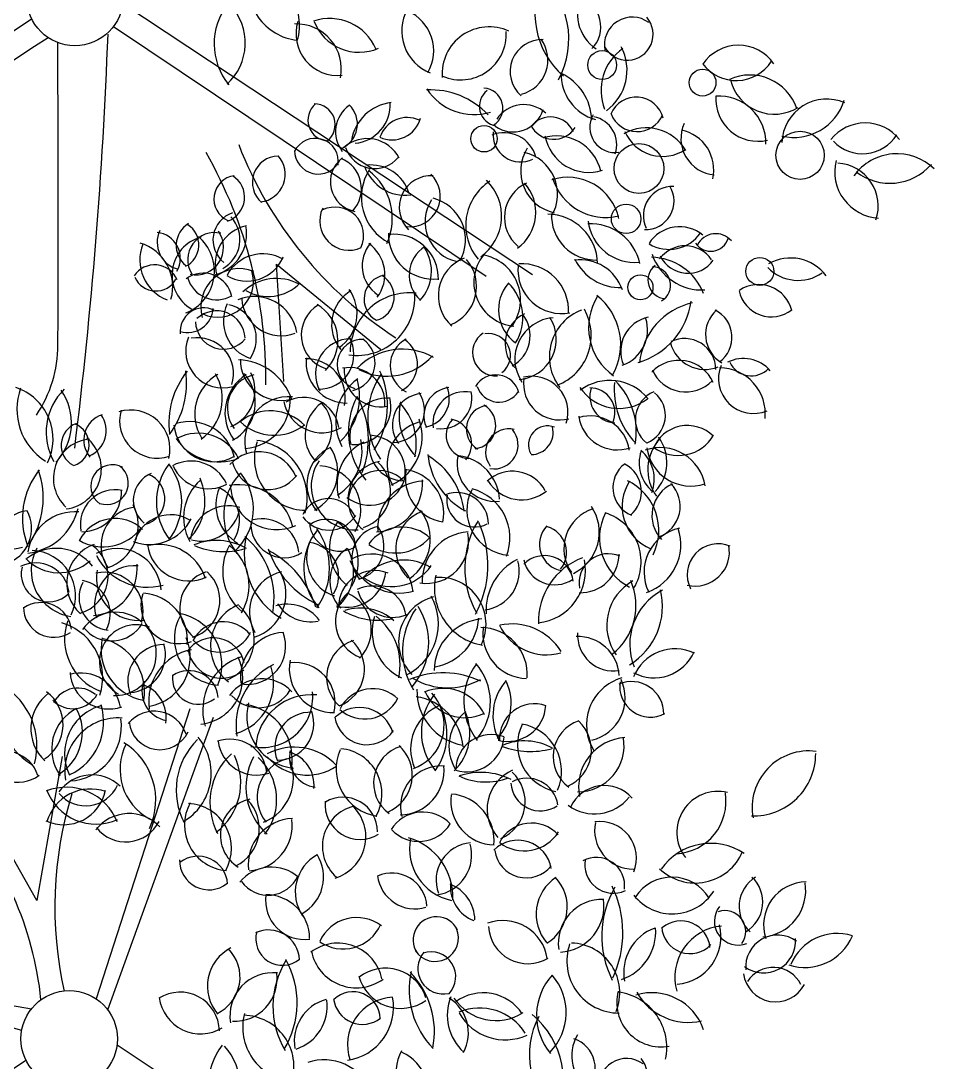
# Model space of a CAD drawing. Header units: inches. Extents: x 13 to 261, y -112 to -47.
# Drawn here: x 112.133 to 114.16, y -58.044 to -55.732 of the extents above; entities that cross this region are included whole.
import ezdxf

# ---------------------------------------------------------------- set-up
doc = ezdxf.new("R2010")
doc.units = ezdxf.units.IN
doc.header["$MEASUREMENT"] = 0

msp = doc.modelspace()

# ---------------------------------------------------------------- linework, layer by layer
for p, q in [((113.2691, -56.2963), (112.3592, -55.6944)), ((112.3386, -55.7447), (113.1658, -56.2989)), ((112.7169, -56.5328), (112.7003, -56.2721)), ((112.7003, -56.2721), (112.932, -56.462)), ((112.5078, -57.2597), (112.3003, -57.9037)), ((112.3259, -57.9279), (112.5607, -57.2782)), ((112.2245, -57.3657), (112.1683, -57.6849)), ((112.1683, -57.6849), (112.0331, -57.4463)), ((113.2566, -58.6085), (112.3466, -58.0067))]:
    msp.add_line(p, q)
for centre, radius in [((112.253, -55.6803), 0.1071), ((113.4234, -55.8302), 0.032), ((113.6462, -55.8692), 0.0298), ((113.1611, -55.9938), 0.0294), ((113.8627, -56.0306), 0.0535), ((113.5051, -56.0599), 0.0553), ((113.4765, -56.1717), 0.0327), ((113.7734, -56.2884), 0.031), ((113.5084, -56.3237), 0.0278), ((112.2404, -57.9925), 0.1071)]:
    msp.add_circle(centre, radius)
for centre, radius, start, end in [((112.7598, -55.6541), 0.1218, 165.8084, 263.7047), ((112.6374, -55.7419), 0.1143, 342.6836, 88.3907), ((113.4585, -55.7158), 0.1843, 152.3561, 228.9521), ((113.1608, -55.7719), 0.1886, 331.2159, 50.5889), ((113.4598, -55.7174), 0.0912, 149.4649, 237.0435), ((112.706, -55.7828), 0.144, 141.9575, 219.5008), ((112.5071, -55.781), 0.124, 312.3624, 42.9865), ((113.3516, -55.7455), 0.0688, 315.479, 71.8146), ((113.0791, -55.7542), 0.1007, 151.7253, 248.1106), ((112.9529, -55.7987), 0.0965, 330.1451, 66.2369), ((113.4901, -55.7855), 0.0618, 53.2187, 191.0606), ((113.4788, -55.762), 0.0576, 208.7195, 41.0805), ((111.0282, -54.0757), 2.0009, 264.2549, 304.3429), ((112.7446, -55.8387), 0.0998, 348.7058, 92.2133), ((112.8361, -55.761), 0.0924, 162.4743, 276.4571), ((112.8186, -55.8386), 0.1117, 22.8087, 108.8949), ((112.8842, -55.6943), 0.1075, 201.4164, 293.3583), ((113.1727, -55.85), 0.1047, 65.4039, 184.3961), ((113.7235, -58.1929), 2.8656, 122.2619, 145.4796), ((101.6364, -55.3644), 10.6975, 352.93227, 357.87062), ((113.1095, -55.7623), 0.1008, 246.5105, 3.7517), ((-29.5901, -56.1591), 141.8058, 359.881826, 0.152975), ((113.2901, -55.8445), 0.0711, 87.9021, 229.1162), ((113.2241, -55.8189), 0.0788, 285.0729, 36.0171), ((113.5335, -55.8864), 0.1127, 124.6816, 201.7568), ((113.3674, -55.8416), 0.1112, 305.92, 27.9527), ((113.726, -55.8823), 0.0961, 35.0059, 145.8364), ((113.721, -55.7718), 0.0928, 216.3872, 327.4319), ((113.4379, -55.8495), 0.106, 178.5074, 253.7444), ((113.282, -55.9557), 0.1183, 1.9911, 64.4245), ((113.7516, -55.9619), 0.1096, 18.8098, 114.3601), ((113.0426, -56.0594), 0.1741, 42.8275, 92.9056), ((113.1388, -55.816), 0.1242, 212.6525, 287.3082), ((113.1585, -55.9258), 0.0445, 302.5089, 87.0367), ((113.8057, -55.8387), 0.1006, 194.171, 301.4433), ((113.1947, -55.9217), 0.044, 127.4653, 260.4726), ((113.499, -55.9627), 0.0613, 13.4002, 157.2297), ((113.7694, -55.9057), 0.0938, 176.1417, 282.9373), ((113.6827, -56.0034), 0.1042, 358.8125, 93.839), ((113.8483, -55.8731), 0.1178, 257.0821, 342.7736), ((113.9219, -56.0052), 0.0995, 66.3845, 178.0983), ((112.8165, -55.9521), 0.0463, 129.8928, 267.9042), ((112.784, -55.9627), 0.0466, 307.7271, 89.6902), ((112.9031, -55.9784), 0.0715, 125.2061, 217.378), ((112.8211, -55.9613), 0.059, 292.6138, 46.5963), ((112.9661, -56.0134), 0.1004, 96.4083, 171.1687), ((112.8667, -55.9185), 0.0859, 275.5454, 3.5754), ((113.2259, -55.9099), 0.0689, 234.6312, 344.0059), ((113.2494, -55.99), 0.072, 47.5443, 146.6001), ((112.9906, -56.0106), 0.0639, 65.0215, 161.56), ((112.9573, -55.9313), 0.065, 245.1406, 344.9172), ((113.3087, -56.0002), 0.055, 23.2841, 142.2323), ((113.4517, -55.9688), 0.0558, 149.7626, 279.1654), ((113.393, -56.0069), 0.0628, 340.8442, 79.0114), ((113.501, -55.9159), 0.0621, 201.6948, 335.7426), ((113.2422, -55.9844), 0.0611, 174.7511, 296.6676), ((113.3156, -55.9379), 0.0571, 207.4266, 326.9367), ((113.5216, -56.0712), 0.1015, 30.4018, 119.641), ((113.5574, -55.9423), 0.0907, 203.0014, 303.9636), ((113.6793, -55.9933), 0.0811, 155.7067, 265.0038), ((113.5817, -56.0624), 0.0893, 346.9915, 78.3872), ((114.0074, -56.0559), 0.0972, 38.6377, 141.562), ((112.7866, -56.044), 0.0511, 350.8445, 154.641), ((112.9022, -56.0727), 0.0792, 26.7529, 131.3816), ((113.2054, -56.0538), 0.0734, 15.0637, 111.6193), ((113.3224, -56.0879), 0.1003, 13.1298, 107.5009), ((113.3937, -55.9695), 0.099, 190.5765, 287.7439), ((114.0013, -55.9373), 0.0897, 223.8193, 327.7803), ((111.6648, -56.5258), 1.0121, 359.1652, 29.6805), ((113.4531, -55.6825), 0.8972, 201.1943, 237.0821), ((112.7933, -56.0198), 0.0525, 179.7456, 334.0866), ((112.9184, -55.9921), 0.0679, 198.3697, 319.9157), ((113.3377, -56.0655), 0.0951, 147.9902, 257.1275), ((113.2289, -56.1171), 0.0954, 329.5563, 76.9996), ((112.7055, -56.0907), 0.0585, 91.3448, 229.9633), ((112.6579, -56.0727), 0.0619, 276.8754, 41.8476), ((112.8865, -56.0896), 0.0665, 126.6303, 259.713), ((112.8164, -56.1048), 0.0726, 317.1364, 67.883), ((114.0421, -56.0676), 0.1024, 165.7594, 266.9884), ((113.941, -56.1431), 0.0952, 341.1401, 86.4926), ((114.0778, -56.1455), 0.1183, 45.7488, 143.9166), ((113.0029, -56.1235), 0.1141, 147.377, 242.7647), ((112.9858, -56.0247), 0.0946, 198.5153, 277.6976), ((112.9101, -56.1401), 0.0881, 16.037, 97.2926), ((112.8236, -56.1706), 0.1339, 335.2611, 52.789), ((114.0619, -55.9704), 0.1223, 232.3712, 318.9606), ((112.6138, -56.1275), 0.0522, 98.0099, 245.5116), ((112.5734, -56.1237), 0.0561, 288.9299, 57.6907), ((113.0437, -56.1463), 0.0706, 86.2009, 225.0025), ((112.9964, -56.1216), 0.0676, 264.0757, 46.4015), ((113.2366, -56.1862), 0.1162, 122.5271, 220.3854), ((113.0892, -56.1656), 0.111, 305.5647, 45.7418), ((113.2898, -56.1684), 0.0835, 114.587, 230.8853), ((113.1791, -56.1575), 0.0971, 305.3117, 42.2087), ((113.347, -56.1954), 0.116, 12.2303, 107.8744), ((113.4315, -56.0449), 0.1237, 197.2149, 283.4912), ((113.5793, -56.1644), 0.0645, 87.2715, 205.7976), ((113.5194, -56.1321), 0.0635, 267.8209, 31.5359), ((113.1204, -56.1785), 0.0902, 147.188, 257.9485), ((113.0249, -56.2182), 0.0951, 330.5202, 75.9207), ((112.623, -56.2186), 0.0636, 108.855, 231.6394), ((112.8616, -56.1764), 0.0652, 154.0757, 294.632), ((112.8305, -56.2089), 0.0634, 334.9211, 116.0254), ((113.301, -56.2733), 0.1123, 1.2167, 89.2378), ((113.4094, -56.1646), 0.0985, 177.1684, 271.5311), ((112.5351, -56.2308), 0.0572, 121.8281, 231.2488), ((112.475, -56.2295), 0.0531, 296.5437, 57.2959), ((112.5406, -56.2051), 0.0936, 284.9996, 11.2465), ((112.5465, -56.2177), 0.0729, 298.3012, 43.5233), ((113.3972, -56.2949), 0.1125, 12.3322, 92.937), ((113.4953, -56.1645), 0.1038, 186.794, 275.8222), ((112.4292, -56.2594), 0.0578, 330.4266, 83.6523), ((112.4973, -56.2238), 0.0617, 155.1646, 255.5843), ((112.5632, -56.262), 0.0598, 76.6028, 211.8197), ((112.5213, -56.2346), 0.0616, 258.0972, 35.3131), ((112.6509, -56.272), 0.0863, 101.2342, 196.5626), ((112.9615, -56.3043), 0.0983, 358.3783, 97.4403), ((113.048, -56.2063), 0.099, 178.3903, 277.0417), ((113.595, -56.2693), 0.0801, 49.7894, 147.602), ((113.5715, -56.1541), 0.0854, 238.9673, 325.4585), ((113.6756, -56.2503), 0.0457, 40.5715, 153.6768), ((112.492, -56.2628), 0.0951, 158.5243, 248.8441), ((112.3694, -56.3223), 0.1008, 343.914, 73.7059), ((112.5558, -56.2965), 0.0872, 105.3849, 240.0186), ((112.4629, -56.2875), 0.0998, 291.3415, 50.0503), ((112.9678, -56.276), 0.0771, 139.6027, 236.2446), ((112.8567, -56.2955), 0.0842, 323.2298, 54.9138), ((113.6078, -56.3015), 0.07, 33.9383, 144.4116), ((113.6644, -56.2032), 0.0405, 213.8426, 342.7943), ((112.6351, -56.2234), 0.0867, 238.6412, 338.0655), ((112.6703, -56.3401), 0.0908, 60.113, 151.3064), ((113.0699, -56.2965), 0.0748, 122.3865, 227.9668), ((112.9484, -56.2879), 0.0961, 317.1654, 32.9487), ((113.2356, -56.313), 0.097, 141.4958, 265.2578), ((113.142, -56.351), 0.1003, 323.0588, 80.8604), ((113.6458, -56.2114), 0.1183, 199.2258, 272.8234), ((113.6139, -56.2238), 0.0687, 206.21, 324.7667), ((112.43, -56.3275), 0.0538, 22.3007, 147.4004), ((113.1495, -56.3427), 0.0899, 111.0163, 228.2127), ((113.0527, -56.3216), 0.0918, 291.2464, 40.4603), ((113.3332, -56.2853), 0.0968, 174.4, 280.9823), ((113.2445, -56.3757), 0.1043, 356.777, 93.2098), ((113.3739, -56.3624), 0.1, 19.2148, 97.1221), ((113.4632, -56.2127), 0.1115, 205.9185, 271.8359), ((113.5663, -56.3077), 0.0413, 127.8137, 265.4059), ((113.5304, -56.3843), 0.1273, 21.7094, 88.9943), ((113.5346, -56.3189), 0.0406, 299.936, 89.5007), ((113.8416, -56.3572), 0.0986, 36.7047, 119.5904), ((112.4327, -56.2808), 0.0511, 203.944, 330.6435), ((112.538, -56.3562), 0.064, 10.2449, 126.8673), ((112.5679, -56.2841), 0.0672, 195.5712, 299.8381), ((112.6178, -56.3674), 0.0853, 67.9273, 195.6783), ((112.5699, -56.3108), 0.0792, 245.2391, 17.627), ((112.9486, -56.35), 0.0538, 99.7108, 240.8548), ((112.9075, -56.3449), 0.0542, 285.9682, 60.5063), ((113.8585, -56.2143), 0.094, 223.9734, 304.5717), ((112.7005, -56.4124), 0.1083, 62.321, 133.5948), ((112.6822, -56.2463), 0.0979, 239.4914, 315.6368), ((113.2839, -56.3732), 0.0905, 139.404, 234.5071), ((113.139, -56.3905), 0.1082, 328.6091, 45.3181), ((113.7704, -56.3941), 0.0765, 14.2663, 123.6602), ((112.6516, -56.4395), 0.0953, 9.3387, 112.7894), ((112.9097, -56.4061), 0.0869, 120.3299, 220.111), ((112.7889, -56.3825), 0.0904, 303.3837, 36.6267), ((112.8784, -56.3461), 0.129, 262.2465, 4.0776), ((112.9964, -56.4681), 0.1323, 83.9827, 179.5568), ((113.5239, -56.4131), 0.1308, 147.6903, 234.9945), ((113.3265, -56.4505), 0.138, 330.232, 51.9496), ((113.799, -56.316), 0.0733, 192.0596, 308.1403), ((112.5392, -56.4219), 0.0525, 64.3361, 185.9079), ((112.5032, -56.3674), 0.0567, 253.3638, 356.4358), ((112.6703, -56.3985), 0.0877, 154.4654, 251.5682), ((112.5789, -56.4378), 0.0768, 325.867, 78.1314), ((112.7107, -56.3435), 0.0876, 183.9644, 290.8687), ((112.8336, -56.4297), 0.0782, 120.9294, 251.8706), ((112.7447, -56.442), 0.0922, 314.2411, 59.9203), ((113.4566, -56.331), 0.1663, 286.2308, 351.868), ((113.6565, -56.5052), 0.1506, 102.3995, 174.8702), ((112.5675, -56.4396), 0.0636, 3.5274, 133.1826), ((113.2818, -56.4496), 0.0738, 114.7438, 229.2188), ((113.1871, -56.4312), 0.0763, 298.612, 38.2182), ((113.3216, -56.4831), 0.092, 94.2725, 213.5917), ((113.232, -56.4391), 0.0896, 274.7056, 32.6165), ((113.4177, -56.4782), 0.1115, 110.9904, 217.3376), ((113.2809, -56.4307), 0.1184, 291.4975, 29.5372), ((113.541, -56.4652), 0.0765, 101.7943, 203.8945), ((113.4414, -56.4181), 0.0828, 288.6412, 18.4958), ((113.7254, -56.4284), 0.0726, 131.4104, 239.8145), ((113.6438, -56.4349), 0.0677, 306.2506, 63.2879), ((112.5828, -56.399), 0.0621, 181.189, 321.3336), ((112.5809, -56.465), 0.082, 158.0733, 286.3724), ((112.525, -56.5156), 0.08, 342.4573, 100.2657), ((112.8654, -56.5163), 0.0783, 90.0237, 208.1696), ((112.7954, -56.4729), 0.0769, 267.9512, 30.6687), ((112.8911, -56.4952), 0.0559, 86.4378, 252.647), ((112.8558, -56.4906), 0.0635, 282.5158, 54.9114), ((113.0189, -56.4975), 0.0661, 117.2372, 242.4026), ((112.9465, -56.4943), 0.0668, 298.2256, 55.38), ((113.1874, -56.4687), 0.0517, 122.959, 273.7854), ((113.1712, -56.4749), 0.0485, 307.8953, 100.0796), ((113.6061, -56.5071), 0.0697, 1.0371, 115.4519), ((111.9359, -56.451), 0.2795, 325.9716, 359.8818), ((112.9798, -56.6005), 0.1394, 60.3388, 136.2981), ((113.6512, -56.4272), 0.0788, 194.3535, 291.8839), ((112.6125, -56.613), 0.1281, 18.2633, 88.3325), ((112.7102, -56.485), 0.0898, 178.8752, 284.0254), ((112.7673, -56.5684), 0.0859, 348.2465, 92.1698), ((112.8563, -56.4907), 0.09, 173.142, 270.5826), ((112.9456, -56.3862), 0.135, 242.5591, 318.4651), ((113.5942, -56.5685), 0.0826, 24.0437, 136.9543), ((113.7368, -56.561), 0.0792, 40.9523, 116.4145), ((112.6429, -56.6247), 0.1813, 140.8447, 187.7695), ((112.3094, -56.5362), 0.1914, 323.1907, 8.1398), ((112.8619, -56.5813), 0.0794, 355.4712, 100.9213), ((112.9312, -56.5086), 0.0804, 176.3885, 281.1008), ((112.7662, -56.5858), 0.1807, 326.7996, 24.8739), ((113.6091, -56.4752), 0.0809, 203.3028, 316.2264), ((113.7592, -56.5262), 0.0776, 157.8749, 292.9705), ((113.6831, -56.6045), 0.1023, 354.0218, 89.4576), ((113.7543, -56.4674), 0.053, 205.3874, 316.332), ((112.62, -56.6048), 0.1009, 119.7481, 211.9188), ((112.4716, -56.5712), 0.1086, 304.5159, 30.8207), ((112.6865, -56.6026), 0.1004, 122.1407, 216.8539), ((112.6665, -56.5916), 0.0751, 102.4497, 217.2301), ((112.5674, -56.5531), 0.0855, 291.5777, 27.472), ((112.559, -56.5794), 0.0946, 297.624, 42.9504), ((112.9475, -56.6218), 0.1157, 125.1731, 208.4386), ((112.7481, -56.5665), 0.1369, 313.2135, 16.557), ((113.0714, -56.6121), 0.1684, 145.1643, 213.744), ((113.1875, -56.571), 0.0529, 14.4085, 149.1645), ((113.2676, -56.6011), 0.0799, 342.4733, 103.6812), ((113.3291, -56.538), 0.0802, 171.1835, 284.8509), ((113.4404, -56.6391), 0.1087, 38.5724, 127.0596), ((113.3382, -56.6442), 0.1609, 350.0915, 44.5425), ((112.0844, -56.6606), 0.1202, 333.7389, 71.9911), ((112.2602, -56.5945), 0.136, 159.8317, 237.75), ((112.3225, -56.6453), 0.1333, 134.5011, 209.4175), ((112.1195, -56.6249), 0.1261, 316.2407, 35.2053), ((113.0911, -56.609), 0.0634, 97.278, 202.2203), ((113.0192, -56.5702), 0.0649, 281.0493, 23.5055), ((113.1188, -56.6267), 0.0713, 78.6134, 187.5201), ((113.0663, -56.5699), 0.0679, 261.2509, 12.0523), ((113.1944, -56.5277), 0.051, 198.7, 327.9265), ((113.4609, -56.4883), 0.1043, 213.602, 307.0882), ((113.3963, -56.6024), 0.0555, 336.559, 90.5529), ((113.4552, -56.5657), 0.0591, 161.8031, 266.1895), ((113.6198, -56.5519), 0.1697, 174.2261, 224.1428), ((113.564, -56.6173), 0.0669, 113.0469, 231.5032), ((112.7292, -56.6655), 0.0991, 86.1404, 195.6527), ((112.6226, -56.5739), 0.1081, 274.5739, 4.0148), ((112.8012, -56.5605), 0.0862, 191.1066, 300.0756), ((112.7606, -56.6474), 0.0793, 9.1421, 119.8127), ((112.739, -56.6386), 0.0846, 300.9651, 44.4613), ((113.0278, -56.6447), 0.1678, 152.2161, 219.7631), ((112.947, -56.6535), 0.084, 85.9939, 193.0552), ((112.8705, -56.589), 0.084, 268.0686, 14.2958), ((112.7091, -56.6625), 0.1954, 338.3493, 29.44), ((113.0274, -56.6293), 0.0697, 94.7092, 216.0033), ((112.9573, -56.5969), 0.0716, 272.9345, 33.5937), ((113.1018, -56.608), 0.1293, 166.4767, 224.6695), ((113.4986, -56.6084), 0.0651, 292.0601, 50.8119), ((112.3769, -56.6833), 0.0872, 346.3986, 107.7469), ((112.4357, -56.6199), 0.0834, 163.7297, 289.0133), ((112.6871, -56.7035), 0.1055, 43.9809, 129.6471), ((112.8501, -56.6511), 0.0861, 125.2431, 222.1423), ((112.8799, -56.6713), 0.1309, 347.3511, 43.9802), ((113.175, -56.6383), 0.053, 99.834, 237.3352), ((113.1351, -56.6304), 0.0521, 277.0098, 60.1594), ((112.3314, -56.6627), 0.0588, 107.6026, 220.0999), ((112.2622, -56.6419), 0.0602, 292.3819, 35.4776), ((112.5066, -56.7256), 0.1037, 13.2827, 106.1842), ((112.6954, -56.5439), 0.1084, 226.3194, 308.4348), ((113.043, -56.7166), 0.0969, 104.416, 209.3602), ((112.9068, -56.6562), 0.117, 294.9141, 19.8317), ((113.1288, -56.6524), 0.0517, 136.9921, 268.8668), ((113.0784, -56.6712), 0.0554, 320.16, 79.4542), ((113.3966, -56.6969), 0.0876, 7.7632, 107.0391), ((113.4573, -56.5979), 0.0868, 187.9473, 289.2122), ((112.2733, -56.6742), 0.0509, 109.5309, 241.4282), ((112.2359, -56.673), 0.0487, 287.5735, 69.176), ((112.5621, -56.621), 0.0899, 185.7038, 298.9736), ((112.5264, -56.7479), 0.1002, 26.0204, 117.1694), ((113.2159, -56.6894), 0.0513, 76.0415, 217.2907), ((113.1833, -56.6736), 0.0534, 260.3924, 39.8164), ((113.3021, -56.6738), 0.0423, 68.0925, 208.049), ((113.2656, -56.6462), 0.049, 270.2471, 14.7699), ((113.6126, -56.7123), 0.0817, 45.0648, 158.8959), ((112.2927, -56.748), 0.0874, 94.6743, 226.9977), ((112.2221, -56.7269), 0.0897, 277.4107, 50.369), ((112.5739, -56.5961), 0.1152, 213.2283, 291.644), ((112.7659, -56.7041), 0.1146, 161.0223, 269.6067), ((112.64, -56.7911), 0.1286, 344.4921, 82.3791), ((112.9392, -56.7616), 0.1044, 115.5672, 196.8828), ((112.7733, -56.6863), 0.117, 302.3725, 12.0225), ((112.9826, -56.677), 0.0761, 160.2411, 270.795), ((112.9053, -56.7334), 0.0811, 345.3814, 84.6822), ((113.6253, -56.7282), 0.1006, 136.787, 216.1605), ((113.5922, -56.6063), 0.0908, 233.5515, 329.8231), ((113.4742, -56.7125), 0.0929, 315.9846, 36.8916), ((112.6617, -56.777), 0.0882, 21.9722, 137.3844), ((112.8583, -56.7612), 0.0904, 114.7704, 220.6336), ((112.7401, -56.7329), 0.0963, 297.487, 34.5213), ((113.1942, -56.6804), 0.1583, 185.2993, 241.9986), ((113.5869, -56.7136), 0.0814, 161.3162, 231.0164), ((113.4554, -56.7498), 0.0837, 339.1591, 49.7337), ((113.5525, -56.7803), 0.1006, 8.888, 109.3789), ((113.6202, -56.6661), 0.0989, 188.1255, 288.2456), ((112.3363, -56.7655), 0.048, 61.0123, 235.0803), ((112.5709, -56.7988), 0.137, 143.1668, 218.1473), ((112.3513, -56.8006), 0.1387, 323.2478, 37.6008), ((112.5106, -56.7965), 0.087, 25.3271, 118.1472), ((112.6811, -56.6921), 0.081, 193.3576, 322.6497), ((112.8751, -56.7647), 0.0974, 145.27, 274.0231), ((112.9442, -56.7939), 0.0849, 100.4863, 232.7247), ((112.8679, -56.7751), 0.0856, 287.2458, 47.5237), ((112.9554, -56.8384), 0.1623, 6.3138, 59.7989), ((113.1866, -56.7139), 0.0853, 169.5046, 275.7362), ((113.0927, -56.8004), 0.1031, 3.3647, 83.2177), ((113.5131, -56.7685), 0.0659, 126.2044, 248.0637), ((113.4418, -56.7773), 0.0688, 310.0646, 62.5979), ((112.3071, -56.8358), 0.1706, 141.3543, 201.7201), ((111.9981, -56.7914), 0.1845, 326.3653, 19.6049), ((112.324, -56.7586), 0.0476, 250.1655, 52.9637), ((112.4473, -56.7968), 0.0647, 112.6691, 231.5493), ((112.394, -56.7934), 0.0586, 284.3046, 68.1595), ((112.5493, -56.6853), 0.0858, 204.6477, 298.5019), ((112.7208, -56.8298), 0.1373, 137.4864, 218.0551), ((112.5222, -56.8161), 0.127, 311.7198, 39.2637), ((112.7896, -56.8178), 0.0981, 330.4309, 85.8902), ((112.9297, -56.8012), 0.0705, 41.8734, 173.9337), ((112.9737, -56.8257), 0.098, 348.6053, 83.6617), ((113.0855, -56.7469), 0.099, 168.8369, 260.3234), ((113.2245, -56.8144), 0.0823, 28.0253, 133.2577), ((112.6041, -56.8347), 0.1099, 131.3533, 209.0639), ((112.4212, -56.7976), 0.1205, 315.03, 24.552), ((112.6171, -56.8852), 0.1231, 14.0694, 100.2188), ((112.7002, -56.7597), 0.102, 182.2086, 294.8629), ((112.9071, -56.7266), 0.0811, 231.6203, 340.8989), ((112.9161, -56.7585), 0.1086, 273.1622, 3.8465), ((113.0292, -56.8585), 0.1043, 91.7567, 183.7904), ((113.2447, -56.7084), 0.0872, 211.6065, 309.0147), ((113.5696, -56.8096), 0.1019, 146.8994, 247.9052), ((113.4271, -56.8633), 0.122, 333.6557, 64.5826), ((113.6106, -56.8305), 0.0767, 114.0369, 223.5095), ((113.5239, -56.8099), 0.0726, 290.6058, 44.0889), ((112.3422, -56.8505), 0.0772, 78.0127, 190.845), ((112.2674, -56.7778), 0.0889, 270.7386, 1.6107), ((112.6654, -56.8063), 0.0996, 158.254, 239.6074), ((112.538, -56.8411), 0.0806, 328.4151, 64.4705), ((113.1014, -56.849), 0.0694, 359.593, 111.5841), ((113.1395, -56.7949), 0.0611, 170.7243, 298.2752), ((113.2234, -56.8185), 0.1004, 153.0811, 265.4077), ((113.1063, -56.8798), 0.1123, 338.5553, 75.0989), ((112.2951, -56.8527), 0.0985, 287.4958, 27.9711), ((112.5937, -56.8934), 0.0847, 72.6951, 173.0341), ((112.8156, -56.8566), 0.0638, 21.419, 153.1957), ((113.316, -56.8677), 0.1011, 295.6502, 34.4069), ((112.1543, -56.8901), 0.0707, 96.1195, 222.5827), ((112.075, -56.8592), 0.082, 287.0681, 28.782), ((112.2534, -56.9287), 0.1066, 85.3444, 170.3377), ((112.1347, -56.7859), 0.1286, 276.2651, 346.959), ((112.3977, -56.8976), 0.0868, 97.6865, 214.8458), ((112.4653, -56.912), 0.0833, 58.098, 161.6752), ((112.5332, -56.8004), 0.0868, 255.4986, 349.8199), ((112.8165, -56.7914), 0.0715, 215.9846, 326.6804), ((113.0542, -56.905), 0.0889, 109.9653, 226.4514), ((112.9358, -56.883), 0.106, 304.7844, 37.3129), ((113.4312, -56.904), 0.0928, 107.4388, 214.9889), ((113.5402, -56.8799), 0.1229, 153.2942, 242.9286), ((113.3961, -56.9331), 0.1137, 329.3253, 72.4601), ((112.1083, -56.7956), 0.109, 207.7692, 285.0805), ((112.316, -56.7946), 0.1053, 239.4388, 323.5185), ((112.342, -56.9254), 0.0884, 46.1088, 152.8841), ((112.4187, -56.7917), 0.1031, 249.5301, 333.2352), ((112.7179, -56.8498), 0.0742, 174.4623, 301.8631), ((112.6683, -56.9194), 0.0818, 5.3018, 103.898), ((112.8409, -56.8418), 0.0676, 183.5626, 302.7028), ((112.8115, -56.9043), 0.0653, 2.9178, 123.8755), ((112.9236, -56.9035), 0.1057, 145.5256, 231.1113), ((112.7744, -56.9334), 0.1077, 329.9503, 55.2978), ((112.9387, -56.925), 0.0713, 99.6673, 221.8273), ((112.8621, -56.898), 0.0769, 286.1054, 35.8097), ((112.9793, -56.9483), 0.0922, 46.7937, 143.529), ((113.3201, -56.9469), 0.2018, 148.6322, 209.7893), ((112.9407, -56.9404), 0.2291, 331.4877, 24.3363), ((113.3432, -56.8944), 0.0591, 136.2408, 260.673), ((113.2848, -56.9124), 0.0595, 321.0246, 73.2835), ((112.797, -56.9141), 0.1682, 166.3308, 239.1911), ((112.5186, -57.0137), 0.1764, 349.3818, 50.8529), ((112.895, -56.9468), 0.1338, 140.9193, 221.4775), ((112.6669, -56.9474), 0.1512, 324.4408, 35.5814), ((112.9646, -56.8115), 0.1021, 234.5114, 318.4863), ((113.0335, -56.8878), 0.0933, 260.7819, 11.574), ((113.1334, -56.9759), 0.1094, 94.0593, 182.8527), ((113.6161, -56.9562), 0.0998, 102.0648, 206.291), ((113.4857, -56.8948), 0.1123, 288.8572, 18.5699), ((112.211, -57.007), 0.1037, 38.2782, 128.4268), ((112.2593, -56.9522), 0.1035, 151.3267, 261.3076), ((112.3264, -56.9807), 0.0914, 109.7411, 227.8481), ((112.2417, -56.9653), 0.0849, 285.7999, 54.5556), ((112.3463, -57.0019), 0.0983, 3.921, 117.9922), ((112.5059, -56.8828), 0.0927, 187.855, 295.1523), ((112.4392, -57.0036), 0.1089, 17.9838, 102.1278), ((112.5674, -57.0199), 0.1341, 60.3008, 112.0213), ((112.5841, -56.7411), 0.1693, 247.0811, 285.9701), ((112.697, -56.9538), 0.116, 150.0817, 231.1029), ((112.527, -56.9864), 0.1127, 327.8901, 51.7795), ((112.8567, -56.9238), 0.0894, 157.905, 252.2745), ((112.7637, -56.9644), 0.0747, 327.6907, 82.929), ((112.9067, -56.976), 0.0878, 124.2551, 223.5034), ((112.7667, -56.9547), 0.1048, 310.4717, 29.3196), ((113.6807, -56.9617), 0.0686, 66.7824, 207.2143), ((113.6302, -56.9114), 0.0756, 256.1777, 11.7352), ((112.2176, -56.8544), 0.103, 224.163, 312.1284), ((112.1541, -57.0083), 0.1003, 334.7073, 87.7262), ((112.4142, -56.8631), 0.1265, 206.2085, 285.871), ((112.8796, -56.8395), 0.2078, 198.2301, 245.3678), ((112.5863, -57.0958), 0.2108, 16.9945, 62.7294), ((112.911, -57.0093), 0.0934, 5.9798, 119.2654), ((113.2954, -56.9833), 0.064, 6.2156, 135.8194), ((113.4335, -57.0659), 0.1516, 110.7401, 181.9111), ((113.4367, -56.9798), 0.0645, 66.3584, 190.7489), ((113.3753, -56.9163), 0.0855, 268.1515, 359.8351), ((112.1661, -57.01), 0.0745, 7.3222, 116.8175), ((112.1954, -56.9605), 0.0616, 165.509, 315.6665), ((112.287, -56.9481), 0.1044, 274.0894, 5.2467), ((112.3851, -57.0304), 0.0886, 84.8159, 197.9416), ((112.9733, -56.883), 0.1196, 203.3024, 285.2577), ((112.9818, -57.0516), 0.1223, 60.1208, 137.2656), ((112.9561, -56.8827), 0.1057, 233.2712, 326.3436), ((113.1521, -56.9535), 0.0873, 277.5956, 15.1078), ((113.2934, -57.0412), 0.1277, 117.3405, 183.2729), ((113.318, -56.9138), 0.0705, 192.4183, 303.9002), ((113.2693, -56.9525), 0.1169, 276.0488, 11.6433), ((112.3187, -57.042), 0.0857, 343.4366, 102.838), ((112.3939, -56.9704), 0.0931, 168.6461, 278.7733), ((112.5697, -57.0356), 0.0839, 107.3383, 232.6462), ((112.4894, -57.0189), 0.0853, 286.5985, 48.1661), ((112.7323, -57.0446), 0.0917, 103.0679, 209.6603), ((112.6207, -57.0045), 0.1008, 287.466, 28.4829), ((112.8567, -56.9478), 0.0865, 254.3703, 354.5929), ((112.919, -57.0336), 0.0808, 68.5357, 180.8504), ((113.1794, -56.9918), 0.1284, 166.904, 260.4566), ((113.0618, -57.0717), 0.1038, 333.6168, 94.27), ((112.3349, -57.0128), 0.0727, 152.6701, 263.7483), ((112.256, -57.0486), 0.0753, 331.2974, 79.5892), ((112.9129, -57.0626), 0.0757, 7.054, 115.9891), ((113.5462, -57.0743), 0.1126, 118.961, 215.4766), ((113.3612, -57.0301), 0.1372, 308.3342, 23.7444), ((113.4057, -57.0325), 0.1515, 301.282, 14.3097), ((113.6207, -57.1162), 0.136, 117.8002, 201.8064), ((112.4842, -57.0304), 0.0846, 161.8968, 288.9219), ((112.3992, -57.1063), 0.1034, 354.2646, 86.67), ((112.9181, -57.0649), 0.0867, 133.2599, 248.8257), ((112.8225, -57.0841), 0.0886, 314.7906, 66.5176), ((112.958, -56.9771), 0.0795, 194.7796, 293.3877), ((113.0748, -57.1112), 0.1033, 104.2764, 224.4013), ((112.9334, -57.0707), 0.1264, 296.1341, 28.8024), ((112.2063, -57.0333), 0.0676, 180.3713, 303.1007), ((112.1777, -57.092), 0.0683, 8.0847, 123.7542), ((112.6529, -57.1204), 0.0988, 111.6895, 233.4402), ((112.5523, -57.1049), 0.0986, 293.6268, 49.2684), ((112.7244, -57.1169), 0.0895, 36.8128, 106.6611), ((112.7758, -56.9804), 0.0861, 212.3566, 281.7164), ((112.9246, -56.9165), 0.1464, 239.0034, 283.5695), ((112.8872, -57.1461), 0.1103, 48.1441, 108.4044), ((113.1448, -57.1316), 0.1645, 145.0266, 211.5687), ((112.8903, -57.1126), 0.148, 318.5688, 32.8773), ((112.3536, -57.1052), 0.1235, 160.5021, 248.8919), ((112.3435, -57.1339), 0.0888, 48.2384, 145.6688), ((112.5771, -57.1037), 0.1034, 150.1457, 267.0933), ((112.4635, -57.1615), 0.1158, 337.1738, 79.1873), ((113.0264, -57.088), 0.1137, 162.9121, 244.7518), ((112.8385, -57.1621), 0.1364, 347.8837, 52.4332), ((113.1663, -57.1756), 0.1159, 94.8227, 179.4028), ((113.0331, -57.0513), 0.1164, 279.4697, 356.6173), ((112.1883, -57.19), 0.1264, 341.8657, 73.5577), ((112.3343, -57.0302), 0.0788, 218.7032, 329.5068), ((112.3892, -57.1549), 0.0819, 68.7975, 241.2726), ((112.3398, -57.1365), 0.0939, 269.0974, 42.5837), ((112.5827, -57.1419), 0.0755, 37.9453, 153.709), ((113.1524, -57.1836), 0.1049, 356.2296, 89.0783), ((113.2579, -57.0929), 0.0994, 171.3124, 268.7826), ((113.3002, -57.0234), 0.1164, 205.5085, 285.7306), ((113.2234, -57.1984), 0.1272, 31.369, 102.4603), ((112.4255, -57.1279), 0.1146, 167.121, 259.9162), ((112.2846, -57.223), 0.1231, 351.4132, 76.612), ((112.399, -57.1458), 0.1099, 280.6579, 23.4749), ((112.56, -57.1725), 0.0705, 12.1432, 144.9232), ((112.5736, -57.0568), 0.0768, 221.9959, 334.6411), ((112.7202, -57.1902), 0.1, 92.3482, 187.3397), ((112.6354, -57.1201), 0.0854, 261.0081, 20.8792), ((112.8979, -57.1898), 0.0862, 108.0827, 226.4622), ((112.8095, -57.172), 0.0863, 290.2434, 48.9666), ((113.3699, -57.1906), 0.0914, 3.052, 92.8026), ((113.4485, -57.096), 0.0797, 176.3567, 279.12), ((112.4291, -56.2625), 1.6857, 210.3887, 260.6902), ((112.4512, -57.1976), 0.0808, 89.729, 202.2186), ((112.3693, -57.1391), 0.0846, 273.7635, 16.3262), ((112.5324, -57.2423), 0.1156, 100.3224, 188.8573), ((112.5786, -57.1159), 0.0755, 190.1914, 310.798), ((113.5849, -57.225), 0.0987, 64.1103, 158.534), ((113.5387, -57.0936), 0.0972, 242.0609, 335.9841), ((112.5215, -57.1901), 0.1042, 275.9793, 25.8867), ((112.6614, -57.2623), 0.1247, 107.414, 196.8245), ((112.8266, -57.1704), 0.0977, 168.9294, 271.7451), ((112.7406, -57.2469), 0.0902, 345.7961, 96.8259), ((112.266, -57.269), 0.0889, 8.2269, 106.062), ((112.3283, -57.1739), 0.0861, 183.1685, 289.5029), ((112.5061, -57.2401), 0.0653, 5.0606, 123.4832), ((112.5772, -57.2025), 0.1168, 286.2558, 19.1094), ((112.7604, -57.2955), 0.1498, 116.2474, 189.5017), ((113.0702, -57.3741), 0.1944, 64.554, 112.4305), ((113.2559, -57.2436), 0.1397, 143.0555, 218.0137), ((113.0476, -57.2444), 0.1277, 320.4939, 41.903), ((112.4673, -57.2208), 0.0656, 159.7844, 260.26), ((112.5269, -57.1921), 0.0576, 172.0557, 308.4187), ((112.6687, -57.2826), 0.0897, 42.7801, 143.9957), ((113.0805, -57.0597), 0.1532, 239.9162, 298.2857), ((113.2988, -57.2747), 0.1179, 138.4194, 207.0068), ((113.1061, -57.2474), 0.1153, 317.3896, 24.4345), ((113.4968, -57.2952), 0.1083, 106.1443, 212.8161), ((113.3769, -57.235), 0.0975, 284.1143, 24.5221), ((113.4884, -57.2706), 0.0716, 359.1242, 112.7246), ((113.5303, -57.2101), 0.0679, 171.0971, 298.5951), ((112.23, -57.2592), 0.1436, 158.5205, 239.6702), ((112.0127, -57.342), 0.156, 345.3489, 59.2238), ((112.2538, -57.3035), 0.0985, 126.4505, 226.5185), ((112.1357, -57.2948), 0.091, 303.1156, 53.3075), ((112.2482, -57.1976), 0.0617, 224.3289, 331.1839), ((112.2592, -57.2744), 0.0608, 49.8585, 151.5045), ((112.3786, -57.2786), 0.077, 350.4321, 71.1351), ((112.6615, -57.1763), 0.0809, 221.5493, 328.0614), ((112.6679, -57.2325), 0.1132, 257.4344, 5.2356), ((112.9141, -57.2962), 0.0812, 46.4234, 153.0099), ((113.1349, -57.2195), 0.1227, 178.4656, 260.1846), ((113.1561, -57.3107), 0.134, 141.3419, 219.6544), ((113.0699, -57.3166), 0.1024, 25.249, 113.9414), ((113.1184, -57.1831), 0.0963, 203.6322, 296.9216), ((112.9382, -57.3157), 0.1407, 324.6868, 40.3271), ((112.6119, -57.3717), 0.1235, 349.3675, 79.9035), ((112.751, -57.2758), 0.1163, 165.2561, 263.7858), ((112.778, -57.3523), 0.124, 84.6088, 175.871), ((112.8962, -57.2001), 0.0821, 227.8752, 332.9552), ((112.9933, -57.3529), 0.1215, 4.0285, 81.8183), ((113.2731, -57.326), 0.0775, 70.9812, 183.2496), ((112.3028, -57.349), 0.1014, 116.9344, 215.3576), ((112.1599, -57.3115), 0.1097, 300.6379, 28.7701), ((112.3402, -57.3588), 0.11, 104.6636, 205.935), ((112.1873, -57.2885), 0.1294, 295.0551, 17.0378), ((112.4291, -57.3394), 0.0745, 18.5498, 140.6387), ((112.7759, -57.3462), 0.079, 87.24, 201.3795), ((112.7023, -57.2924), 0.081, 269.8961, 19.694), ((112.8847, -57.3333), 0.0768, 15.4446, 134.4948), ((113.1023, -57.3486), 0.1041, 111.1968, 203.9627), ((112.9695, -57.2952), 0.1031, 290.0985, 24.8524), ((113.1811, -57.3426), 0.0978, 128.3368, 211.009), ((113.0128, -57.3139), 0.1169, 314.5014, 23.7745), ((113.214, -57.2477), 0.0843, 255.1501, 357.1344), ((112.3492, -57.3985), 0.1188, 85.8185, 189.4713), ((112.2353, -57.2991), 0.1209, 273.1272, 8.1318), ((112.4418, -57.2813), 0.0691, 186.2842, 334.5449), ((112.9009, -57.2678), 0.0716, 188.048, 326.0958), ((113.341, -57.3396), 0.1055, 154.5099, 258.7999), ((113.2276, -57.3976), 0.1055, 336.2186, 80.5451), ((113.3982, -57.3656), 0.0838, 108.6417, 234.6191), ((113.3123, -57.3511), 0.0872, 293.3541, 47.2243), ((113.1777, -57.396), 0.0794, 69.3536, 178.8755), ((112.4778, -57.3942), 0.1247, 152.7348, 241.6307), ((112.2826, -57.4622), 0.1499, 335.2074, 58.1662), ((112.6337, -57.4402), 0.156, 134.0194, 208.0779), ((112.4317, -57.4026), 0.1239, 299.8959, 40.0858), ((112.5971, -57.4091), 0.0822, 5.7315, 109.8152), ((112.6567, -57.3202), 0.0866, 187.5569, 287.7632), ((112.9134, -57.4072), 0.0884, 292.6547, 48.099), ((113.1226, -57.316), 0.0835, 253.3042, 355.5556), ((113.2509, -57.4575), 0.1266, 60.1991, 112.6861), ((113.3696, -57.3416), 0.1024, 269.5723, 9.903), ((113.4802, -57.4324), 0.109, 93.5321, 191.6181), ((112.1271, -57.343), 0.0795, 194.9549, 306.0346), ((112.0954, -57.432), 0.0791, 17.8697, 124.3204), ((112.6996, -57.4676), 0.1469, 132.5526, 207.843), ((112.4841, -57.4241), 0.137, 306.9214, 26.2623), ((112.7685, -57.2903), 0.1165, 220.4382, 304.1853), ((112.7401, -57.4722), 0.1275, 42.7372, 118.1632), ((112.7939, -57.3689), 0.0649, 165.1836, 263.3061), ((112.7076, -57.429), 0.0763, 354.5612, 73.4953), ((112.9393, -57.3927), 0.1064, 156.8361, 261.2662), ((112.8343, -57.4482), 0.1004, 329.5699, 84.7609), ((113.0003, -57.4242), 0.0844, 106.188, 233.7933), ((113.2643, -57.1788), 0.1756, 249.3515, 285.309), ((113.759, -57.3592), 0.1384, 268.1564, 0.1144), ((113.8822, -57.479), 0.126, 82.7119, 190.3286), ((112.772, -57.4334), 0.1395, 151.2258, 228.6819), ((112.7457, -57.4559), 0.088, 104.5901, 219.2239), ((112.5739, -57.461), 0.1269, 322.6739, 47.2742), ((112.632, -57.4135), 0.1059, 292.1395, 23.3275), ((112.973, -57.3955), 0.0997, 271.1758, 5.3516), ((113.0659, -57.4764), 0.0899, 85.3178, 194.3165), ((112.2909, -57.4965), 0.0902, 46.0401, 144.602), ((113.1651, -57.2825), 0.1396, 244.6383, 291.301), ((113.1542, -57.5504), 0.1496, 63.3882, 108.4325), ((113.2625, -57.4826), 0.0945, 113.6426, 221.6303), ((113.1632, -57.4658), 0.0892, 293.413, 47.3407), ((112.2339, -57.5546), 0.121, 21.3633, 111.3955), ((112.277, -57.3974), 0.0775, 220.2339, 335.7081), ((113.2864, -57.4204), 0.0658, 183.7676, 304.3476), ((113.2564, -57.4828), 0.0692, 8.2451, 118.304), ((113.4282, -57.5125), 0.0826, 41.6011, 155.0358), ((112.2281, -57.4226), 0.0943, 245.2355, 349.0264), ((112.2999, -57.3987), 0.117, 200.3749, 294.0243), ((112.2873, -57.5382), 0.1005, 70.3321, 163.6936), ((113.0688, -57.7003), 0.8603, 162.989, 192.4996), ((112.8482, -57.5321), 0.0763, 359.7006, 120.967), ((113.1855, -57.4635), 0.0983, 172.3761, 269.0239), ((113.0796, -57.5525), 0.1041, 354.3726, 85), ((113.4063, -57.3949), 0.098, 233.5143, 321.8196), ((113.5817, -57.4649), 0.1167, 273.1253, 9.2032), ((113.68, -57.534), 0.0909, 76.3854, 217.628), ((111.4258, -57.983), 0.7559, 5.8795, 42.0297), ((112.5976, -57.5177), 0.1015, 150.9837, 265.3657), ((112.5006, -57.5695), 0.0998, 330.7345, 87.4892), ((112.6579, -57.5405), 0.0821, 101.9019, 239.0196), ((112.5704, -57.5257), 0.0919, 295.8527, 44.1318), ((112.8938, -57.5647), 0.0914, 104.1866, 228.6667), ((112.8858, -57.472), 0.0776, 174.3138, 302.0024), ((112.8037, -57.544), 0.0951, 286.3073, 46.139), ((112.3732, -57.5856), 0.0934, 43.1283, 142.2393), ((112.7401, -57.6054), 0.1024, 92.4759, 186.4587), ((113.0254, -57.5723), 0.0835, 43.3133, 147.8016), ((112.3659, -57.4723), 0.0828, 217.9043, 333.0037), ((112.6345, -57.5184), 0.1008, 272.8664, 7.2823), ((113.0162, -57.472), 0.0821, 223.3475, 328.3979), ((113.2666, -57.5938), 0.0804, 42.5412, 152.7142), ((113.4928, -57.5296), 0.0861, 168.168, 269.9038), ((113.4178, -57.5915), 0.0817, 338.1702, 97.7648), ((112.9559, -57.6768), 0.136, 357.1185, 73.8219), ((113.1124, -57.5705), 0.1168, 168.4911, 258.282), ((113.2503, -57.4856), 0.0896, 232.6306, 328.1246), ((113.1376, -57.6401), 0.0829, 94.5307, 200.4216), ((113.0437, -57.5836), 0.0901, 278.6376, 15.2221), ((113.236, -57.6269), 0.0754, 9.8527, 134.5364), ((113.6644, -57.6933), 0.1349, 56.5311, 144.8417), ((112.5504, -57.5966), 0.0649, 178.3658, 308.0585), ((112.5261, -57.653), 0.0661, 4.16, 127.0167), ((112.8353, -57.6661), 0.0932, 118.428, 214.5123), ((112.7116, -57.633), 0.0934, 299.5907, 32.0945), ((113.2549, -57.5642), 0.0708, 188.3737, 321.3763), ((113.4104, -57.6524), 0.0629, 352.6773, 118.4101), ((113.4484, -57.6056), 0.0635, 168.6598, 294.5994), ((113.6299, -57.5323), 0.1141, 226.1384, 337.1251), ((112.6894, -57.7016), 0.0905, 48.6991, 140.9543), ((112.6818, -57.6012), 0.0723, 215.5105, 336.0494), ((113.0081, -57.62), 0.0839, 186.9514, 286.6728), ((112.9564, -57.7023), 0.078, 3.3831, 113.7849), ((113.375, -57.7156), 0.098, 123.8218, 219.9171), ((113.2516, -57.6996), 0.0943, 301.4518, 43.8262), ((113.5781, -57.7296), 0.0963, 30.9292, 147.1275), ((113.8037, -57.6987), 0.0764, 121.5661, 227.0178), ((113.7035, -57.6887), 0.0763, 300.4813, 46.6888), ((113.0545, -57.7295), 0.0863, 1.0868, 68.6478), ((113.1667, -57.6547), 0.0802, 175.9919, 249.5025), ((113.6388, -57.7643), 0.2163, 149.849, 206.8858), ((113.2346, -57.757), 0.2347, 334.7077, 26.1742), ((113.5792, -57.6062), 0.1088, 218.0195, 327.5867), ((113.7721, -57.6634), 0.1031, 274.3712, 9.834), ((113.8773, -57.7394), 0.0955, 90.4658, 198.65), ((112.7631, -57.6851), 0.0868, 171.9973, 277.2859), ((112.6771, -57.769), 0.0967, 359.5637, 90.1119), ((113.4236, -57.7804), 0.0976, 87.9768, 187.9214), ((113.3253, -57.6978), 0.102, 273.1593, 8.8347), ((113.7254, -57.7314), 0.0529, 141.739, 291.1112), ((113.6956, -57.754), 0.0464, 324.6859, 108.6548), ((112.8787, -57.8133), 0.0903, 52.6433, 155.6152), ((113.0555, -57.7729), 0.0517, 25.5646, 213.555), ((113.2031, -57.8295), 0.0997, 8.724, 110.0005), ((113.5984, -57.7952), 0.0645, 4.9262, 129.4797), ((112.6825, -57.82), 0.0694, 3.0322, 114.2591), ((112.7138, -57.77), 0.0592, 164.243, 309.7549), ((112.8482, -57.7009), 0.0918, 235.7894, 335.1882), ((113.0525, -57.7686), 0.052, 212.3128, 23.7165), ((113.2588, -57.7375), 0.0881, 183.5945, 300.235), ((113.4306, -57.7549), 0.1116, 288.5528, 4.5355), ((113.5771, -57.8456), 0.1059, 110.3399, 190.2429), ((113.6186, -57.7402), 0.0631, 183.548, 317.1806), ((113.6992, -57.8558), 0.1144, 95.3116, 195.6615), ((113.5822, -57.7663), 0.1048, 274.1726, 14.8437), ((113.9448, -57.8689), 0.1105, 72.0866, 158.0846), ((112.8367, -57.8799), 0.1, 11.776, 126.8744), ((113.4608, -57.8192), 0.1159, 161.1784, 270.2401), ((113.3521, -57.89), 0.1104, 337.955, 88.2694), ((113.7818, -57.7749), 0.071, 233.2618, 4.1918), ((113.813, -57.8332), 0.0712, 53.8635, 184.876), ((113.8733, -57.7198), 0.1142, 251.8213, 337.3582), ((112.6422, -57.8754), 0.0951, 116.998, 220.48), ((112.5299, -57.8554), 0.0897, 295.2528, 44.735), ((112.8776, -57.7774), 0.1017, 191.7161, 305.7931), ((113.0706, -57.8365), 0.0564, 139.7758, 283.1175), ((113.0431, -57.8545), 0.0553, 316.946, 107.8448), ((112.8859, -57.9201), 0.1933, 148.2293, 210.6166), ((112.5465, -57.9126), 0.1997, 328.9299, 28.9454), ((112.6924, -57.9409), 0.0953, 83.8034, 189.7253), ((112.6075, -57.8588), 0.0944, 267.1208, 7.561), ((112.9425, -57.9295), 0.0941, 17.4022, 128.1755), ((113.1828, -57.8827), 0.1879, 167.7331, 224.2852), ((112.8642, -57.9761), 0.1869, 348.5677, 44.684), ((113.4102, -57.9402), 0.1324, 137.5083, 219.7017), ((113.2163, -57.9337), 0.1271, 315.6485, 40.7717), ((113.8085, -57.8382), 0.0721, 187.6581, 332.0843), ((113.8033, -57.902), 0.0682, 26.5083, 147.493), ((111.3959, -60.4208), 2.5559, 73.1827, 101.0776), ((112.9765, -57.8279), 0.0968, 195.223, 305.1677), ((112.4864, -57.976), 0.0873, 1.1471, 122.429), ((112.87, -57.9485), 0.0606, 0.9152, 133.7585), ((113.1593, -57.9938), 0.1036, 33.4114, 126.1392), ((113.5539, -57.9119), 0.0982, 165.2452, 280.8113), ((113.4429, -58.0114), 0.124, 347.694, 82.4757), ((113.5334, -58.0119), 0.1219, 19.0465, 106.9649), ((113.6146, -57.8243), 0.1315, 209.3591, 282.9908), ((112.5318, -57.889), 0.0923, 187.2577, 301.4733), ((112.8363, -57.9977), 0.0963, 105.5558, 189.6124), ((112.7133, -57.9199), 0.0999, 287.8599, 7.845), ((112.8916, -57.8952), 0.065, 187.8311, 307.6753), ((112.9631, -58.0052), 0.1051, 92.661, 199.36), ((112.8411, -57.9221), 0.1192, 278.3059, 10.6181), ((113.1892, -57.9401), 0.1096, 157.9256, 228.112), ((113.0349, -57.979), 0.0915, 331.6016, 57.4651), ((113.1874, -57.8405), 0.1114, 213.4738, 302.7733), ((112.7473, -57.9663), 0.1218, 165.8084, 263.7047), ((112.6249, -58.0541), 0.1143, 342.6836, 88.3907), ((113.1516, -58.0435), 0.1195, 32.1427, 112.6494), ((113.2082, -57.8771), 0.1175, 209.3844, 294.3465), ((113.446, -58.028), 0.1843, 152.3561, 228.9521), ((113.1483, -58.0841), 0.1886, 331.2159, 50.5889), ((113.4472, -58.0296), 0.0912, 149.4649, 237.0435), ((112.6934, -58.095), 0.144, 141.9575, 219.5008), ((112.4945, -58.0932), 0.124, 312.3624, 42.9865), ((113.3391, -58.0577), 0.0688, 315.479, 71.8146), ((113.0665, -58.0665), 0.1007, 151.7253, 248.1106), ((112.9403, -58.1109), 0.0965, 330.1451, 66.2369), ((113.4776, -58.0977), 0.0618, 53.2187, 191.0606), ((113.4663, -58.0742), 0.0576, 208.7195, 41.0805), ((111.0156, -56.3879), 2.0009, 264.2549, 304.3429), ((112.8061, -58.1508), 0.1117, 22.8087, 108.8949)]:
    msp.add_arc(centre, radius, start, end)

doc.saveas('drawing.dxf')
